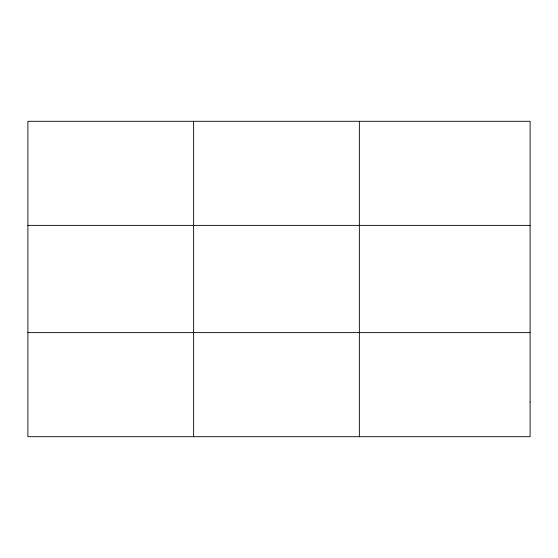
<?xml version="1.0" encoding="UTF-8"?>
<svg xmlns="http://www.w3.org/2000/svg" width="558" height="558" viewBox="0 0 558 558"><rect width="100%" height="100%" fill="white"/><g stroke="black" fill="none" stroke-linecap="round" stroke-linejoin="round"><path stroke-width="0.84" d="M193.626 121.288L193.626 436.712M359.352 121.288L359.352 436.712M27.9 225.376L530.1 225.376M27.9 332.624L530.1 332.624M530.1 402.018L530.1 436.712L27.9 436.712L27.9 121.288L530.1 121.288L530.1 402.018"/></g></svg>
